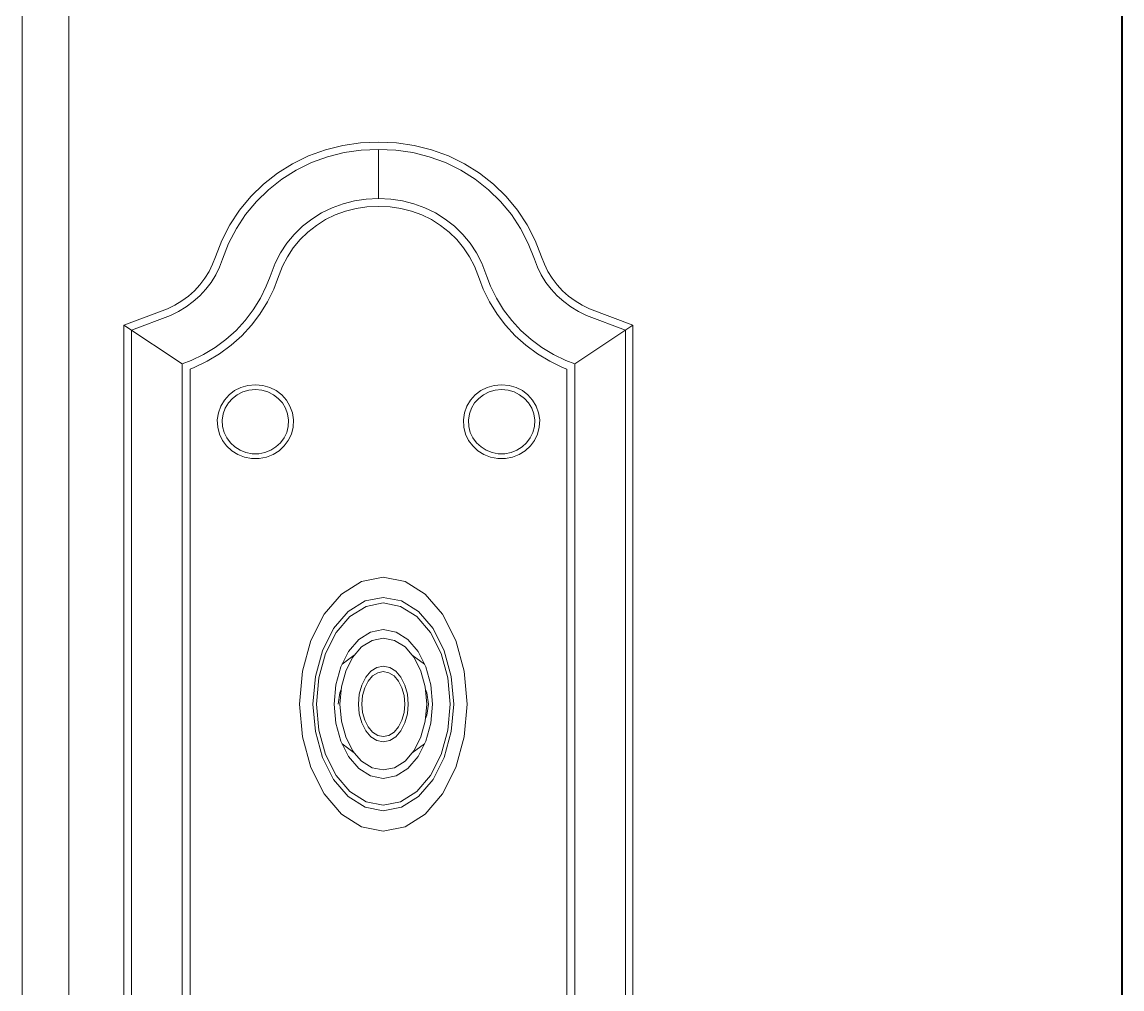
# Model space of a CAD drawing. Header units: inches. Extents: x 137851 to 141026, y -21374 to -19129.
# Drawn here: x 139383.77 to 139389.69, y -20902.52 to -20897.31 of the extents above; entities that cross this region are included whole.
import ezdxf

# ---------------------------------------------------------------- set-up
doc = ezdxf.new("R2010")
doc.units = ezdxf.units.IN
doc.header["$LTSCALE"] = 0.5
doc.header["$MEASUREMENT"] = 0
doc.layers.add('wall', color=1, linetype='Continuous', lineweight=40)
doc.layers.add('window', color=4, linetype='Continuous', lineweight=13)

msp = doc.modelspace()

# ---------------------------------------------------------------- linework, layer by layer
at = {"layer": 'wall'}
msp.add_line((139389.6947, -20828.7297), (139389.6947, -20943.7297), dxfattribs=at)
at = {"layer": 'window'}
for p, q in [((139384.0185, -20905.2299), (139384.0185, -20865.4152)), ((139383.7665, -20865.6597), (139383.7665, -20907.7297)), ((139385.3109, -20898.0328), (139385.4015, -20897.9996)), ((139385.4015, -20897.9996), (139385.4952, -20897.9759)), ((139385.4952, -20897.9759), (139385.591, -20897.962)), ((139385.5033, -20898.0143), (139385.5948, -20898.0011)), ((139385.591, -20897.962), (139385.6877, -20897.958)), ((139385.5948, -20898.0011), (139385.6877, -20897.9973)), ((139385.6877, -20897.958), (139385.7845, -20897.962)), ((139385.6877, -20897.9973), (139385.7806, -20898.0011)), ((139385.6877, -20897.9973), (139385.6877, -20898.2627)), ((139385.7806, -20898.0011), (139385.8721, -20898.0143)), ((139385.7845, -20897.962), (139385.8802, -20897.9759)), ((139385.8802, -20897.9759), (139385.9739, -20897.9996)), ((139385.9739, -20897.9996), (139386.0645, -20898.0328)), ((139385.2245, -20898.0751), (139385.3109, -20898.0328)), ((139385.3272, -20898.0687), (139385.4138, -20898.037)), ((139385.4138, -20898.037), (139385.5033, -20898.0143)), ((139385.8721, -20898.0143), (139385.9616, -20898.037)), ((139385.9616, -20898.037), (139386.0482, -20898.0687)), ((139386.0645, -20898.0328), (139386.1509, -20898.0751)), ((139385.1432, -20898.1261), (139385.2245, -20898.0751)), ((139385.1669, -20898.1579), (139385.2446, -20898.1092)), ((139385.2446, -20898.1092), (139385.3272, -20898.0687)), ((139386.0482, -20898.0687), (139386.1308, -20898.1092)), ((139386.1308, -20898.1092), (139386.2085, -20898.1579)), ((139386.1509, -20898.0751), (139386.2322, -20898.1261)), ((139385.0679, -20898.1852), (139385.1432, -20898.1261)), ((139385.095, -20898.2144), (139385.1669, -20898.1579)), ((139386.2085, -20898.1579), (139386.2804, -20898.2144)), ((139386.2322, -20898.1261), (139386.3075, -20898.1852)), ((139384.9995, -20898.2517), (139385.0679, -20898.1852)), ((139385.0297, -20898.2779), (139385.095, -20898.2144)), ((139386.2804, -20898.2144), (139386.3457, -20898.2779)), ((139386.3075, -20898.1852), (139386.3759, -20898.2517)), ((139384.9388, -20898.3249), (139384.9995, -20898.2517)), ((139384.9717, -20898.3479), (139385.0297, -20898.2779)), ((139385.4375, -20898.3118), (139385.4968, -20898.2901)), ((139385.4968, -20898.2901), (139385.5582, -20898.2746)), ((139385.5582, -20898.2746), (139385.6209, -20898.2655)), ((139385.6209, -20898.2655), (139385.6877, -20898.2627)), ((139385.6877, -20898.2627), (139385.7545, -20898.2655)), ((139385.7545, -20898.2655), (139385.8173, -20898.2746)), ((139385.8173, -20898.2746), (139385.8786, -20898.2901)), ((139385.8786, -20898.2901), (139385.9379, -20898.3118)), ((139386.3457, -20898.2779), (139386.4037, -20898.3479)), ((139386.3759, -20898.2517), (139386.4366, -20898.3249)), ((139384.8865, -20898.4039), (139384.9388, -20898.3249)), ((139384.9216, -20898.4234), (139384.9717, -20898.3479)), ((139385.3276, -20898.373), (139385.3809, -20898.3395)), ((139385.3809, -20898.3395), (139385.4375, -20898.3118)), ((139385.4548, -20898.35), (139385.4023, -20898.3758)), ((139385.5098, -20898.3299), (139385.4548, -20898.35)), ((139385.5668, -20898.3155), (139385.5098, -20898.3299)), ((139385.625, -20898.307), (139385.5668, -20898.3155)), ((139385.6877, -20898.3045), (139385.625, -20898.307)), ((139385.7504, -20898.307), (139385.6877, -20898.3045)), ((139385.8086, -20898.3155), (139385.7504, -20898.307)), ((139385.8656, -20898.3299), (139385.8086, -20898.3155)), ((139385.9206, -20898.35), (139385.8656, -20898.3299)), ((139385.9731, -20898.3758), (139385.9206, -20898.35)), ((139385.9379, -20898.3118), (139385.9945, -20898.3395)), ((139385.9945, -20898.3395), (139386.0478, -20898.373)), ((139386.4037, -20898.3479), (139386.4538, -20898.4234)), ((139386.4366, -20898.3249), (139386.4889, -20898.4039)), ((139384.8431, -20898.4879), (139384.8865, -20898.4039)), ((139385.2335, -20898.4552), (139385.2783, -20898.4117)), ((139385.2783, -20898.4117), (139385.3276, -20898.373)), ((139385.3529, -20898.4068), (139385.3071, -20898.4427)), ((139385.4023, -20898.3758), (139385.3529, -20898.4068)), ((139386.0225, -20898.4068), (139385.9731, -20898.3758)), ((139386.0683, -20898.4427), (139386.0225, -20898.4068)), ((139386.0478, -20898.373), (139386.0971, -20898.4117)), ((139386.0971, -20898.4117), (139386.1419, -20898.4552)), ((139386.4889, -20898.4039), (139386.5324, -20898.4879)), ((139384.8802, -20898.5036), (139384.9216, -20898.4234)), ((139385.1938, -20898.5031), (139385.2335, -20898.4552)), ((139385.3071, -20898.4427), (139385.2656, -20898.4831)), ((139386.1098, -20898.4831), (139386.0683, -20898.4427)), ((139386.1419, -20898.4552), (139386.1816, -20898.5031)), ((139386.4538, -20898.4234), (139386.4952, -20898.5036)), ((139384.8091, -20898.5759), (139384.8431, -20898.4879)), ((139384.847, -20898.5895), (139384.8802, -20898.5036)), ((139385.1595, -20898.5549), (139385.1938, -20898.5031)), ((139385.2287, -20898.5276), (139385.1969, -20898.5756)), ((139385.2656, -20898.4831), (139385.2287, -20898.5276)), ((139386.1467, -20898.5276), (139386.1098, -20898.4831)), ((139386.1785, -20898.5756), (139386.1467, -20898.5276)), ((139386.1816, -20898.5031), (139386.2159, -20898.5549)), ((139386.4952, -20898.5036), (139386.5284, -20898.5895)), ((139386.5324, -20898.4879), (139386.5663, -20898.5759)), ((139384.7938, -20898.6162), (139384.8091, -20898.5759)), ((139384.8311, -20898.6315), (139384.847, -20898.5895)), ((139385.1311, -20898.6099), (139385.1595, -20898.5549)), ((139385.1969, -20898.5756), (139385.1705, -20898.6266)), ((139386.2049, -20898.6266), (139386.1785, -20898.5756)), ((139386.2159, -20898.5549), (139386.2443, -20898.6099)), ((139386.5284, -20898.5895), (139386.5443, -20898.6315)), ((139386.5663, -20898.5759), (139386.5816, -20898.6162)), ((139384.7518, -20898.6919), (139384.7746, -20898.655)), ((139384.7746, -20898.655), (139384.7938, -20898.6162)), ((139384.8103, -20898.6736), (139384.8311, -20898.6315)), ((139385.1033, -20898.6818), (139385.1311, -20898.6099)), ((139385.1705, -20898.6266), (139385.1436, -20898.6963)), ((139386.2318, -20898.6963), (139386.2049, -20898.6266)), ((139386.2443, -20898.6099), (139386.2721, -20898.6818)), ((139386.5443, -20898.6315), (139386.5651, -20898.6736)), ((139386.5816, -20898.6162), (139386.6008, -20898.655)), ((139386.6008, -20898.655), (139386.6236, -20898.6919)), ((139384.7255, -20898.7264), (139384.7518, -20898.6919)), ((139384.7569, -20898.7512), (139384.7855, -20898.7136)), ((139384.7855, -20898.7136), (139384.8103, -20898.6736)), ((139385.0832, -20898.7348), (139385.1033, -20898.6818)), ((139385.1436, -20898.6963), (139385.1229, -20898.7511)), ((139386.2525, -20898.7511), (139386.2318, -20898.6963)), ((139386.2721, -20898.6818), (139386.2922, -20898.7348)), ((139386.5651, -20898.6736), (139386.5899, -20898.7136)), ((139386.5899, -20898.7136), (139386.6185, -20898.7512)), ((139386.6236, -20898.6919), (139386.6499, -20898.7264)), ((139384.6634, -20898.7877), (139384.6959, -20898.7585)), ((139384.6959, -20898.7585), (139384.7255, -20898.7264)), ((139384.7248, -20898.786), (139384.7569, -20898.7512)), ((139385.0512, -20898.7995), (139385.0832, -20898.7348)), ((139385.1229, -20898.7511), (139385.0891, -20898.8193)), ((139386.2863, -20898.8193), (139386.2525, -20898.7511)), ((139386.2922, -20898.7348), (139386.3242, -20898.7995)), ((139386.6185, -20898.7512), (139386.6506, -20898.786)), ((139386.6499, -20898.7264), (139386.6795, -20898.7585)), ((139386.6795, -20898.7585), (139386.712, -20898.7877)), ((139384.5509, -20898.8557), (139384.5905, -20898.8365)), ((139384.5905, -20898.8365), (139384.6282, -20898.8138)), ((139384.6282, -20898.8138), (139384.6634, -20898.7877)), ((139384.6512, -20898.8461), (139384.6894, -20898.8177)), ((139384.6894, -20898.8177), (139384.7248, -20898.786)), ((139385.0131, -20898.861), (139385.0512, -20898.7995)), ((139385.0891, -20898.8193), (139385.0489, -20898.8842)), ((139386.3265, -20898.8842), (139386.2863, -20898.8193)), ((139386.3242, -20898.7995), (139386.3623, -20898.861)), ((139386.6506, -20898.786), (139386.686, -20898.8177)), ((139386.686, -20898.8177), (139386.7242, -20898.8461)), ((139386.712, -20898.7877), (139386.7473, -20898.8138)), ((139386.7473, -20898.8138), (139386.7849, -20898.8365)), ((139386.7849, -20898.8365), (139386.8245, -20898.8557)), ((139384.3161, -20898.9438), (139384.5509, -20898.8557)), ((139384.3565, -20898.9707), (139384.5672, -20898.8917)), ((139384.5672, -20898.8917), (139384.6103, -20898.8708)), ((139384.6103, -20898.8708), (139384.6512, -20898.8461)), ((139384.9692, -20898.9188), (139385.0131, -20898.861)), ((139385.0489, -20898.8842), (139385.0026, -20898.9451)), ((139386.3728, -20898.9451), (139386.3265, -20898.8842)), ((139386.3623, -20898.861), (139386.4062, -20898.9188)), ((139386.7242, -20898.8461), (139386.7651, -20898.8708)), ((139386.7651, -20898.8708), (139386.8082, -20898.8917)), ((139386.8082, -20898.8917), (139387.0189, -20898.9707)), ((139386.8245, -20898.8557), (139387.0593, -20898.9438)), ((139384.3161, -20898.9438), (139384.6299, -20899.1525)), ((139384.3161, -20905.1596), (139384.3161, -20898.9438)), ((139384.9199, -20898.9722), (139384.9692, -20898.9188)), ((139385.0026, -20898.9451), (139384.9506, -20899.0015)), ((139386.4248, -20899.0015), (139386.3728, -20898.9451)), ((139386.4062, -20898.9188), (139386.4555, -20898.9722)), ((139387.0593, -20898.9438), (139386.7455, -20899.1525)), ((139387.0593, -20898.9438), (139387.0593, -20907.1653)), ((139384.3571, -20905.1469), (139384.3565, -20898.9707)), ((139384.8656, -20899.0209), (139384.9199, -20898.9722)), ((139384.9506, -20899.0015), (139384.8933, -20899.0529)), ((139386.4821, -20899.0529), (139386.4248, -20899.0015)), ((139386.4555, -20898.9722), (139386.5098, -20899.0209)), ((139387.0189, -20898.9707), (139387.0189, -20907.1384)), ((139384.744, -20899.1025), (139384.8068, -20899.0645)), ((139384.8068, -20899.0645), (139384.8656, -20899.0209)), ((139384.8933, -20899.0529), (139384.8313, -20899.0988)), ((139386.5441, -20899.0988), (139386.4821, -20899.0529)), ((139386.5098, -20899.0209), (139386.5686, -20899.0645)), ((139386.5686, -20899.0645), (139386.6314, -20899.1025)), ((139384.6779, -20899.1345), (139384.744, -20899.1025)), ((139384.8313, -20899.0988), (139384.7651, -20899.1389)), ((139386.6104, -20899.1389), (139386.5441, -20899.0988)), ((139386.6314, -20899.1025), (139386.6976, -20899.1345)), ((139384.6299, -20899.1525), (139384.6779, -20899.1345)), ((139384.6299, -20905.2306), (139384.6299, -20899.1525)), ((139384.6952, -20899.1727), (139384.6729, -20899.1811)), ((139384.6729, -20899.1811), (139384.6729, -20905.2472)), ((139384.7651, -20899.1389), (139384.6952, -20899.1727)), ((139386.6802, -20899.1727), (139386.6104, -20899.1389)), ((139386.7025, -20899.1811), (139386.6802, -20899.1727)), ((139386.6976, -20899.1345), (139386.7455, -20899.1525)), ((139386.7025, -20906.928), (139386.7025, -20899.1811)), ((139386.7455, -20899.1525), (139386.7455, -20906.9566)), ((139384.8824, -20899.3201), (139384.9124, -20899.2971)), ((139384.9465, -20899.2797), (139384.9124, -20899.2971)), ((139384.9566, -20899.3036), (139384.9269, -20899.3188)), ((139384.9841, -20899.2688), (139384.9465, -20899.2797)), ((139384.9893, -20899.2941), (139384.9566, -20899.3036)), ((139385.0243, -20899.2649), (139384.9841, -20899.2688)), ((139385.0243, -20899.2908), (139384.9893, -20899.2941)), ((139385.0645, -20899.2688), (139385.0243, -20899.2649)), ((139385.0593, -20899.2941), (139385.0243, -20899.2908)), ((139385.0919, -20899.3036), (139385.0593, -20899.2941)), ((139385.102, -20899.2797), (139385.0645, -20899.2688)), ((139385.1216, -20899.3188), (139385.0919, -20899.3036)), ((139385.1362, -20899.2971), (139385.102, -20899.2797)), ((139385.1662, -20899.3201), (139385.1362, -20899.2971)), ((139386.2392, -20899.2971), (139386.2092, -20899.3201)), ((139386.2734, -20899.2797), (139386.2392, -20899.2971)), ((139386.2835, -20899.3036), (139386.2538, -20899.3188)), ((139386.3109, -20899.2688), (139386.2734, -20899.2797)), ((139386.3162, -20899.2941), (139386.2835, -20899.3036)), ((139386.3511, -20899.2649), (139386.3109, -20899.2688)), ((139386.3511, -20899.2908), (139386.3162, -20899.2941)), ((139386.3913, -20899.2688), (139386.3511, -20899.2649)), ((139386.3861, -20899.2941), (139386.3511, -20899.2908)), ((139386.4188, -20899.3036), (139386.3861, -20899.2941)), ((139386.4289, -20899.2797), (139386.3913, -20899.2688)), ((139386.4485, -20899.3188), (139386.4188, -20899.3036)), ((139386.463, -20899.2971), (139386.4289, -20899.2797)), ((139386.493, -20899.3201), (139386.463, -20899.2971)), ((139384.8573, -20899.3481), (139384.8379, -20899.3803)), ((139384.8824, -20899.3201), (139384.8573, -20899.3481)), ((139384.879, -20899.3631), (139384.8621, -20899.3911)), ((139384.9008, -20899.3388), (139384.879, -20899.3631)), ((139384.9269, -20899.3188), (139384.9008, -20899.3388)), ((139385.1477, -20899.3388), (139385.1216, -20899.3188)), ((139385.1696, -20899.3631), (139385.1477, -20899.3388)), ((139385.1913, -20899.3481), (139385.1662, -20899.3201)), ((139385.1865, -20899.3911), (139385.1696, -20899.3631)), ((139385.2107, -20899.3803), (139385.1913, -20899.3481)), ((139386.1841, -20899.3481), (139386.1647, -20899.3803)), ((139386.2092, -20899.3201), (139386.1841, -20899.3481)), ((139386.2058, -20899.3631), (139386.189, -20899.3911)), ((139386.2277, -20899.3388), (139386.2058, -20899.3631)), ((139386.2538, -20899.3188), (139386.2277, -20899.3388)), ((139386.4746, -20899.3388), (139386.4485, -20899.3188)), ((139386.4964, -20899.3631), (139386.4746, -20899.3388)), ((139386.5181, -20899.3481), (139386.493, -20899.3201)), ((139386.5133, -20899.3911), (139386.4964, -20899.3631)), ((139386.5376, -20899.3803), (139386.5181, -20899.3481)), ((139384.8249, -20899.416), (139384.819, -20899.4544)), ((139384.8379, -20899.3803), (139384.8249, -20899.416)), ((139384.8508, -20899.4222), (139384.8457, -20899.4556)), ((139384.8621, -20899.3911), (139384.8508, -20899.4222)), ((139385.1978, -20899.4222), (139385.1865, -20899.3911)), ((139385.2029, -20899.4556), (139385.1978, -20899.4222)), ((139385.2237, -20899.416), (139385.2107, -20899.3803)), ((139385.2296, -20899.4544), (139385.2237, -20899.416)), ((139386.1517, -20899.416), (139386.1459, -20899.4544)), ((139386.1647, -20899.3803), (139386.1517, -20899.416)), ((139386.1776, -20899.4222), (139386.1726, -20899.4556)), ((139386.189, -20899.3911), (139386.1776, -20899.4222)), ((139386.5247, -20899.4222), (139386.5133, -20899.3911)), ((139386.5297, -20899.4556), (139386.5247, -20899.4222)), ((139386.5506, -20899.416), (139386.5376, -20899.3803)), ((139386.5564, -20899.4544), (139386.5506, -20899.416)), ((139384.819, -20899.4544), (139384.821, -20899.4938)), ((139384.8457, -20899.4556), (139384.8474, -20899.4899)), ((139385.2012, -20899.4899), (139385.2029, -20899.4556)), ((139385.2276, -20899.4938), (139385.2296, -20899.4544)), ((139386.1459, -20899.4544), (139386.1478, -20899.4938)), ((139386.1726, -20899.4556), (139386.1743, -20899.4899)), ((139386.528, -20899.4899), (139386.5297, -20899.4556)), ((139386.5544, -20899.4938), (139386.5564, -20899.4544)), ((139384.821, -20899.4938), (139384.8305, -20899.5309)), ((139384.8305, -20899.5309), (139384.8468, -20899.565)), ((139384.8474, -20899.4899), (139384.8557, -20899.5222)), ((139384.8557, -20899.5222), (139384.8699, -20899.5518)), ((139385.1787, -20899.5518), (139385.1929, -20899.5222)), ((139385.1929, -20899.5222), (139385.2012, -20899.4899)), ((139385.2018, -20899.565), (139385.2181, -20899.5309)), ((139385.2181, -20899.5309), (139385.2276, -20899.4938)), ((139386.1478, -20899.4938), (139386.1574, -20899.5309)), ((139386.1574, -20899.5309), (139386.1737, -20899.565)), ((139386.1743, -20899.4899), (139386.1826, -20899.5222)), ((139386.1826, -20899.5222), (139386.1967, -20899.5518)), ((139386.5055, -20899.5518), (139386.5197, -20899.5222)), ((139386.5197, -20899.5222), (139386.528, -20899.4899)), ((139386.5286, -20899.565), (139386.5449, -20899.5309)), ((139386.5449, -20899.5309), (139386.5544, -20899.4938)), ((139384.8468, -20899.565), (139384.8692, -20899.5951)), ((139384.8692, -20899.5951), (139384.8968, -20899.6207)), ((139384.8699, -20899.5518), (139384.8893, -20899.5781)), ((139384.8893, -20899.5781), (139384.9134, -20899.6003)), ((139384.9134, -20899.6003), (139384.9414, -20899.618)), ((139385.1072, -20899.618), (139385.1352, -20899.6003)), ((139385.1352, -20899.6003), (139385.1592, -20899.5781)), ((139385.1518, -20899.6207), (139385.1794, -20899.5951)), ((139385.1592, -20899.5781), (139385.1787, -20899.5518)), ((139385.1794, -20899.5951), (139385.2018, -20899.565)), ((139386.1737, -20899.565), (139386.196, -20899.5951)), ((139386.196, -20899.5951), (139386.2237, -20899.6207)), ((139386.1967, -20899.5518), (139386.2162, -20899.5781)), ((139386.2162, -20899.5781), (139386.2402, -20899.6003)), ((139386.2402, -20899.6003), (139386.2682, -20899.618)), ((139386.4341, -20899.618), (139386.462, -20899.6003)), ((139386.462, -20899.6003), (139386.4861, -20899.5781)), ((139386.4786, -20899.6207), (139386.5063, -20899.5951)), ((139386.4861, -20899.5781), (139386.5055, -20899.5518)), ((139386.5063, -20899.5951), (139386.5286, -20899.565)), ((139384.8968, -20899.6207), (139384.929, -20899.641)), ((139384.929, -20899.641), (139384.9649, -20899.6553)), ((139384.9414, -20899.618), (139384.9726, -20899.6304)), ((139384.9649, -20899.6553), (139385.0039, -20899.6627)), ((139384.9726, -20899.6304), (139385.0065, -20899.6369)), ((139385.0039, -20899.6627), (139385.0447, -20899.6627)), ((139385.0065, -20899.6369), (139385.042, -20899.6369)), ((139385.042, -20899.6369), (139385.0759, -20899.6304)), ((139385.0447, -20899.6627), (139385.0836, -20899.6553)), ((139385.0759, -20899.6304), (139385.1072, -20899.618)), ((139385.0836, -20899.6553), (139385.1196, -20899.641)), ((139385.1196, -20899.641), (139385.1518, -20899.6207)), ((139386.2237, -20899.6207), (139386.2558, -20899.641)), ((139386.2558, -20899.641), (139386.2918, -20899.6553)), ((139386.2682, -20899.618), (139386.2995, -20899.6304)), ((139386.2918, -20899.6553), (139386.3307, -20899.6627)), ((139386.2995, -20899.6304), (139386.3334, -20899.6369)), ((139386.3307, -20899.6627), (139386.3715, -20899.6627)), ((139386.3334, -20899.6369), (139386.3689, -20899.6369)), ((139386.3689, -20899.6369), (139386.4028, -20899.6304)), ((139386.3715, -20899.6627), (139386.4105, -20899.6553)), ((139386.4028, -20899.6304), (139386.4341, -20899.618)), ((139386.4105, -20899.6553), (139386.4464, -20899.641)), ((139386.4464, -20899.641), (139386.4786, -20899.6207)), ((139385.597, -20900.3244), (139385.7138, -20900.3011)), ((139385.7138, -20900.3011), (139385.8306, -20900.3244)), ((139385.4881, -20900.3928), (139385.597, -20900.3244)), ((139385.8306, -20900.3244), (139385.9395, -20900.3928)), ((139385.3946, -20900.5015), (139385.4881, -20900.3928)), ((139385.5242, -20900.4876), (139385.6156, -20900.4302)), ((139385.6156, -20900.4302), (139385.7138, -20900.4106)), ((139385.7138, -20900.4106), (139385.8119, -20900.4302)), ((139385.8119, -20900.4302), (139385.9034, -20900.4876)), ((139385.9395, -20900.3928), (139386.033, -20900.5015)), ((139385.4457, -20900.5789), (139385.5242, -20900.4876)), ((139385.5341, -20900.5135), (139385.6208, -20900.4591)), ((139385.6208, -20900.4591), (139385.7138, -20900.4405)), ((139385.7138, -20900.4405), (139385.8068, -20900.4591)), ((139385.8068, -20900.4591), (139385.8935, -20900.5135)), ((139385.9034, -20900.4876), (139385.9819, -20900.5789)), ((139385.3228, -20900.6432), (139385.3946, -20900.5015)), ((139385.4596, -20900.6001), (139385.5341, -20900.5135)), ((139385.8935, -20900.5135), (139385.968, -20900.6001)), ((139386.033, -20900.5015), (139386.1047, -20900.6432)), ((139385.3854, -20900.698), (139385.4457, -20900.5789)), ((139385.4025, -20900.7129), (139385.4596, -20900.6001)), ((139385.5816, -20900.6384), (139385.6454, -20900.5984)), ((139385.6454, -20900.5984), (139385.7138, -20900.5847)), ((139385.7138, -20900.5847), (139385.7822, -20900.5984)), ((139385.7822, -20900.5984), (139385.8459, -20900.6384)), ((139385.968, -20900.6001), (139386.0251, -20900.7129)), ((139385.9819, -20900.5789), (139386.0422, -20900.698)), ((139385.2777, -20900.8083), (139385.3228, -20900.6432)), ((139385.5269, -20900.7021), (139385.5816, -20900.6384)), ((139385.5967, -20900.6779), (139385.6532, -20900.6424)), ((139385.6532, -20900.6424), (139385.7138, -20900.6303)), ((139385.7138, -20900.6303), (139385.7744, -20900.6424)), ((139385.7744, -20900.6424), (139385.8309, -20900.6779)), ((139385.8459, -20900.6384), (139385.9007, -20900.7021)), ((139386.1047, -20900.6432), (139386.1498, -20900.8083)), ((139385.3475, -20900.8366), (139385.3854, -20900.698)), ((139385.3666, -20900.8443), (139385.4025, -20900.7129)), ((139385.4928, -20900.7708), (139385.5269, -20900.7021)), ((139385.5575, -20900.7226), (139385.4928, -20900.7708)), ((139385.5109, -20900.8078), (139385.5482, -20900.7343)), ((139385.5482, -20900.7343), (139385.5967, -20900.6779)), ((139385.5586, -20900.7222), (139385.5575, -20900.7226)), ((139385.8309, -20900.6779), (139385.8701, -20900.7226)), ((139385.8701, -20900.7226), (139385.869, -20900.7222)), ((139385.9348, -20900.7708), (139385.8701, -20900.7226)), ((139385.8701, -20900.7226), (139385.8794, -20900.7343)), ((139385.8794, -20900.7343), (139385.9166, -20900.8078)), ((139385.9007, -20900.7021), (139385.9348, -20900.7708)), ((139386.0251, -20900.7129), (139386.061, -20900.8443)), ((139386.0422, -20900.698), (139386.0801, -20900.8366)), ((139385.4585, -20900.8817), (139385.4849, -20900.785)), ((139385.4849, -20900.785), (139385.4908, -20900.7733)), ((139385.4928, -20900.7708), (139385.4908, -20900.7733)), ((139385.6466, -20900.809), (139385.679, -20900.7886)), ((139385.679, -20900.7886), (139385.7138, -20900.7817)), ((139385.7138, -20900.7817), (139385.7486, -20900.7886)), ((139385.7486, -20900.7886), (139385.781, -20900.809)), ((139385.9367, -20900.7733), (139385.9348, -20900.7708)), ((139385.9367, -20900.7733), (139385.9427, -20900.785)), ((139385.9427, -20900.785), (139385.9691, -20900.8817)), ((139385.2624, -20900.9854), (139385.2777, -20900.8083)), ((139385.3346, -20900.9854), (139385.3475, -20900.8366)), ((139385.3543, -20900.9854), (139385.3666, -20900.8443)), ((139385.4875, -20900.8935), (139385.5109, -20900.8078)), ((139385.5974, -20900.8835), (139385.6188, -20900.8413)), ((139385.6188, -20900.8413), (139385.6466, -20900.809)), ((139385.6322, -20900.8617), (139385.6561, -20900.8339)), ((139385.6561, -20900.8339), (139385.6839, -20900.8164)), ((139385.6839, -20900.8164), (139385.7138, -20900.8105)), ((139385.7138, -20900.8105), (139385.7437, -20900.8164)), ((139385.7437, -20900.8164), (139385.7715, -20900.8339)), ((139385.7715, -20900.8339), (139385.7954, -20900.8617)), ((139385.781, -20900.809), (139385.8088, -20900.8413)), ((139385.8088, -20900.8413), (139385.8302, -20900.8835)), ((139385.9166, -20900.8078), (139385.94, -20900.8935)), ((139386.061, -20900.8443), (139386.0733, -20900.9854)), ((139386.0801, -20900.8366), (139386.093, -20900.9854)), ((139386.1498, -20900.8083), (139386.1652, -20900.9854)), ((139385.4495, -20900.9854), (139385.4585, -20900.8817)), ((139385.4791, -20900.9242), (139385.4863, -20900.9072)), ((139385.4796, -20900.9854), (139385.4875, -20900.8935)), ((139385.584, -20900.9326), (139385.5974, -20900.8835)), ((139385.6023, -20900.9401), (139385.6139, -20900.8979)), ((139385.6139, -20900.8979), (139385.6322, -20900.8617)), ((139385.7954, -20900.8617), (139385.8137, -20900.8979)), ((139385.8137, -20900.8979), (139385.8252, -20900.9401)), ((139385.8302, -20900.8835), (139385.8436, -20900.9326)), ((139385.94, -20900.8935), (139385.948, -20900.9854)), ((139385.9412, -20900.9072), (139385.9485, -20900.9242)), ((139385.9691, -20900.8817), (139385.9781, -20900.9854)), ((139385.4708, -20900.9852), (139385.4791, -20900.9242)), ((139385.5794, -20900.9854), (139385.584, -20900.9326)), ((139385.5984, -20900.9854), (139385.6023, -20900.9401)), ((139385.8252, -20900.9401), (139385.8292, -20900.9854)), ((139385.8436, -20900.9326), (139385.8482, -20900.9854)), ((139385.9485, -20900.9242), (139385.9568, -20900.9852)), ((139385.2777, -20901.1625), (139385.2624, -20900.9854)), ((139385.3475, -20901.1341), (139385.3346, -20900.9854)), ((139385.3666, -20901.1264), (139385.3543, -20900.9854)), ((139385.4585, -20901.089), (139385.4495, -20900.9854)), ((139385.4875, -20901.0772), (139385.4796, -20900.9854)), ((139385.584, -20901.0381), (139385.5794, -20900.9854)), ((139385.6023, -20901.0306), (139385.5984, -20900.9854)), ((139385.6139, -20901.0728), (139385.6023, -20901.0306)), ((139385.8252, -20901.0306), (139385.8137, -20901.0728)), ((139385.8292, -20900.9854), (139385.8252, -20901.0306)), ((139385.8482, -20900.9854), (139385.8436, -20901.0381)), ((139385.948, -20900.9854), (139385.94, -20901.0772)), ((139385.9568, -20900.9852), (139385.9485, -20901.0462)), ((139385.9781, -20900.9854), (139385.9691, -20901.089)), ((139386.0733, -20900.9854), (139386.061, -20901.1264)), ((139386.093, -20900.9854), (139386.0801, -20901.1341)), ((139386.1652, -20900.9854), (139386.1498, -20901.1625)), ((139385.4849, -20901.1857), (139385.4585, -20901.089)), ((139385.5109, -20901.1629), (139385.4875, -20901.0772)), ((139385.5974, -20901.0872), (139385.584, -20901.0381)), ((139385.6188, -20901.1294), (139385.5974, -20901.0872)), ((139385.6322, -20901.109), (139385.6139, -20901.0728)), ((139385.8137, -20901.0728), (139385.7954, -20901.109)), ((139385.8302, -20901.0872), (139385.8088, -20901.1294)), ((139385.8436, -20901.0381), (139385.8302, -20901.0872)), ((139385.94, -20901.0772), (139385.9166, -20901.1629)), ((139385.9485, -20901.0462), (139385.9413, -20901.0631)), ((139385.9691, -20901.089), (139385.9427, -20901.1857)), ((139385.3854, -20901.2727), (139385.3475, -20901.1341)), ((139385.4025, -20901.2578), (139385.3666, -20901.1264)), ((139385.6466, -20901.1617), (139385.6188, -20901.1294)), ((139385.6561, -20901.1368), (139385.6322, -20901.109)), ((139385.6839, -20901.1543), (139385.6561, -20901.1368)), ((139385.7715, -20901.1368), (139385.7437, -20901.1543)), ((139385.7954, -20901.109), (139385.7715, -20901.1368)), ((139385.8088, -20901.1294), (139385.781, -20901.1617)), ((139386.061, -20901.1264), (139386.0251, -20901.2578)), ((139386.0801, -20901.1341), (139386.0422, -20901.2727)), ((139385.3228, -20901.3275), (139385.2777, -20901.1625)), ((139385.4904, -20901.1965), (139385.4849, -20901.1857)), ((139385.4904, -20901.1965), (139385.4928, -20901.1996)), ((139385.4928, -20901.1996), (139385.5575, -20901.2478)), ((139385.5269, -20901.2686), (139385.4928, -20901.1996)), ((139385.5482, -20901.2364), (139385.5109, -20901.1629)), ((139385.679, -20901.1821), (139385.6466, -20901.1617)), ((139385.7138, -20901.189), (139385.679, -20901.1821)), ((139385.7138, -20901.1603), (139385.6839, -20901.1543)), ((139385.7437, -20901.1543), (139385.7138, -20901.1603)), ((139385.7486, -20901.1821), (139385.7138, -20901.189)), ((139385.781, -20901.1617), (139385.7486, -20901.1821)), ((139385.8701, -20901.2478), (139385.9348, -20901.1996)), ((139385.9166, -20901.1629), (139385.8794, -20901.2364)), ((139385.9348, -20901.1996), (139385.9007, -20901.2686)), ((139385.9348, -20901.1996), (139385.9372, -20901.1965)), ((139385.9427, -20901.1857), (139385.9372, -20901.1965)), ((139386.1498, -20901.1625), (139386.1047, -20901.3275)), ((139385.4596, -20901.3706), (139385.4025, -20901.2578)), ((139385.5575, -20901.2478), (139385.5482, -20901.2364)), ((139385.5967, -20901.2928), (139385.5575, -20901.2478)), ((139385.8701, -20901.2478), (139385.8309, -20901.2928)), ((139385.8794, -20901.2364), (139385.8701, -20901.2478)), ((139386.0251, -20901.2578), (139385.968, -20901.3706)), ((139385.4457, -20901.3918), (139385.3854, -20901.2727)), ((139385.5816, -20901.3323), (139385.5269, -20901.2686)), ((139385.6532, -20901.3283), (139385.5967, -20901.2928)), ((139385.8309, -20901.2928), (139385.7744, -20901.3283)), ((139385.9007, -20901.2686), (139385.8459, -20901.3323)), ((139386.0422, -20901.2727), (139385.9819, -20901.3918)), ((139385.3946, -20901.4692), (139385.3228, -20901.3275)), ((139385.5341, -20901.4572), (139385.4596, -20901.3706)), ((139385.6454, -20901.3723), (139385.5816, -20901.3323)), ((139385.7138, -20901.386), (139385.6454, -20901.3723)), ((139385.7138, -20901.3404), (139385.6532, -20901.3283)), ((139385.7744, -20901.3283), (139385.7138, -20901.3404)), ((139385.7822, -20901.3723), (139385.7138, -20901.386)), ((139385.8459, -20901.3323), (139385.7822, -20901.3723)), ((139385.968, -20901.3706), (139385.8935, -20901.4572)), ((139386.1047, -20901.3275), (139386.033, -20901.4692)), ((139385.5242, -20901.4831), (139385.4457, -20901.3918)), ((139385.9819, -20901.3918), (139385.9034, -20901.4831)), ((139385.4881, -20901.5779), (139385.3946, -20901.4692)), ((139385.6156, -20901.5405), (139385.5242, -20901.4831)), ((139385.6208, -20901.5116), (139385.5341, -20901.4572)), ((139385.8935, -20901.4572), (139385.8068, -20901.5116)), ((139385.9034, -20901.4831), (139385.8119, -20901.5405)), ((139386.033, -20901.4692), (139385.9395, -20901.5779)), ((139385.7138, -20901.5601), (139385.6156, -20901.5405)), ((139385.7138, -20901.5302), (139385.6208, -20901.5116)), ((139385.8068, -20901.5116), (139385.7138, -20901.5302)), ((139385.8119, -20901.5405), (139385.7138, -20901.5601)), ((139385.597, -20901.6463), (139385.4881, -20901.5779)), ((139385.9395, -20901.5779), (139385.8306, -20901.6463)), ((139385.7138, -20901.6696), (139385.597, -20901.6463)), ((139385.8306, -20901.6463), (139385.7138, -20901.6696))]:
    msp.add_line(p, q, dxfattribs=at)

doc.saveas('drawing.dxf')
